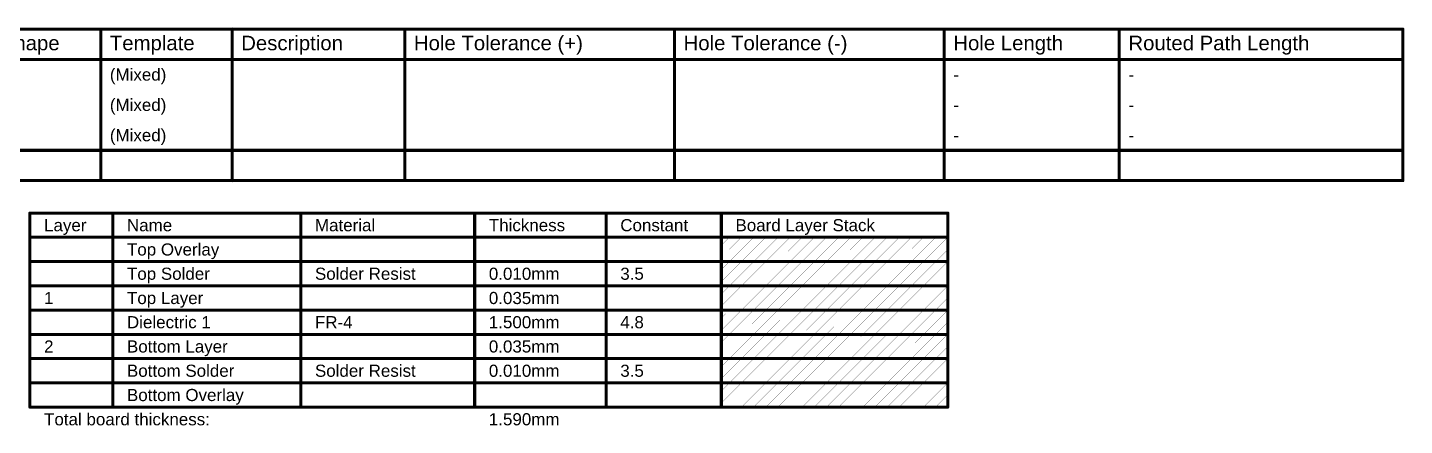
# Model space of a CAD drawing. Header units: inches. Extents: x -1 to 327, y 8 to 89.
# Drawn here: x 154.3 to 327.2, y 38.7 to 88.7 of the extents above; entities that cross this region are included whole.
import ezdxf

# ---------------------------------------------------------------- set-up
doc = ezdxf.new("R2010")
doc.units = ezdxf.units.IN
doc.layers.add('Drill Drawing', color=1, linetype='Continuous')
doc.layers.add('Fabrication', color=76, linetype='Continuous')
doc.styles.add('Arial', font='', dxfattribs={"height": 0.2})
doc.styles.get('Arial').set_extended_font_data('Arial')

msp = doc.modelspace()

# ---------------------------------------------------------------- linework, layer by layer
at = {"layer": 'Drill Drawing', "const_width": 0.381}
for points in [[(4.61, 88.48), (327.05, 88.48)], [(163.49, 69.43), (163.49, 88.48)], [(180, 69.43), (180, 88.48)], [(201.69, 69.43), (201.69, 88.48)], [(235.56, 69.43), (235.56, 88.48)], [(269.43, 69.43), (269.43, 88.48)], [(291.42, 69.43), (291.42, 88.48)], [(327.05, 69.43), (327.05, 88.48)], [(4.61, 84.67), (327.05, 84.67)], [(4.61, 73.24), (327.05, 73.24)], [(4.61, 69.43), (327.05, 69.43)]]:
    msp.add_lwpolyline(points, dxfattribs=at)
at = {"layer": 'Drill Drawing', "const_width": 0.191}
for points in [[(163.4, 88.48, 1), (163.59, 88.48, 1)], [(179.9, 88.48, 1), (180.1, 88.48, 1)], [(201.59, 88.48, 1), (201.78, 88.48, 1)], [(235.46, 88.48, 1), (235.65, 88.48, 1)], [(269.34, 88.48, 1), (269.53, 88.48, 1)], [(291.33, 88.48, 1), (291.52, 88.48, 1)], [(326.95, 88.48, 1), (327.14, 88.48, 1)], [(326.95, 88.48, 1), (327.14, 88.48, 1)], [(326.95, 84.67, 1), (327.14, 84.67, 1)], [(326.95, 73.24, 1), (327.14, 73.24, 1)], [(163.4, 69.43, 1), (163.59, 69.43, 1)], [(179.9, 69.43, 1), (180.1, 69.43, 1)], [(201.59, 69.43, 1), (201.78, 69.43, 1)], [(235.46, 69.43, 1), (235.65, 69.43, 1)], [(269.34, 69.43, 1), (269.53, 69.43, 1)], [(291.33, 69.43, 1), (291.52, 69.43, 1)], [(326.95, 69.43, 1), (327.14, 69.43, 1)], [(326.95, 69.43, 1), (327.14, 69.43, 1)]]:
    msp.add_lwpolyline(points, format="xyb", close=True, dxfattribs=at)
at = {"layer": 'Fabrication'}
for points, const_width in [([(154.6, 65.35), (269.88, 65.35)], 0.381), ([(154.6, 40.97), (154.6, 65.35)], 0.381), ([(165.01, 40.97), (165.01, 65.35)], 0.381), ([(188.62, 40.97), (188.62, 65.35)], 0.381), ([(210.46, 40.97), (210.46, 65.35)], 0.381), ([(226.97, 40.97), (226.97, 65.35)], 0.381), ([(241.44, 40.97), (241.44, 65.35)], 0.381), ([(269.88, 40.97), (269.88, 65.35)], 0.381), ([(154.6, 62.31), (269.88, 62.31)], 0.381), ([(241.44, 59.77), (243.97, 62.31)], 0.0254), ([(241.44, 61.3), (242.45, 62.31)], 0.0254), ([(242.45, 59.26), (245.5, 62.31)], 0.0254), ([(243.97, 59.26), (247.02, 62.31)], 0.0254), ([(245.5, 59.26), (248.55, 62.31)], 0.0254), ([(247.02, 59.26), (250.07, 62.31)], 0.0254), ([(248.55, 59.26), (251.59, 62.31)], 0.0254), ([(250.07, 59.26), (253.12, 62.31)], 0.0254), ([(251.59, 59.26), (254.64, 62.31)], 0.0254), ([(253.12, 59.26), (256.17, 62.31)], 0.0254), ([(254.64, 59.26), (257.69, 62.31)], 0.0254), ([(256.17, 59.26), (259.21, 62.31)], 0.0254), ([(257.69, 59.26), (260.74, 62.31)], 0.0254), ([(259.21, 59.26), (262.26, 62.31)], 0.0254), ([(260.74, 59.26), (263.79, 62.31)], 0.0254), ([(262.26, 59.26), (265.31, 62.31)], 0.0254), ([(263.79, 59.26), (266.83, 62.31)], 0.0254), ([(265.31, 59.26), (268.36, 62.31)], 0.0254), ([(266.83, 59.26), (269.88, 62.31)], 0.0254), ([(268.36, 59.26), (269.88, 60.78)], 0.0254), ([(154.6, 59.26), (165.01, 59.26)], 0.381), ([(165.01, 59.26), (188.62, 59.26)], 0.381), ([(188.62, 59.26), (210.46, 59.26)], 0.381), ([(210.46, 59.26), (226.97, 59.26)], 0.381), ([(226.97, 59.26), (241.44, 59.26)], 0.381), ([(241.44, 59.26), (269.88, 59.26)], 0.381), ([(241.44, 56.73), (243.97, 59.26)], 0.0254), ([(241.44, 58.25), (242.45, 59.26)], 0.0254), ([(242.45, 56.21), (245.5, 59.26)], 0.0254), ([(243.97, 56.21), (247.02, 59.26)], 0.0254), ([(245.5, 56.21), (248.55, 59.26)], 0.0254), ([(247.02, 56.21), (250.07, 59.26)], 0.0254), ([(248.55, 56.21), (251.59, 59.26)], 0.0254), ([(250.07, 56.21), (253.12, 59.26)], 0.0254), ([(251.59, 56.21), (254.64, 59.26)], 0.0254), ([(253.12, 56.21), (256.17, 59.26)], 0.0254), ([(254.64, 56.21), (257.69, 59.26)], 0.0254), ([(256.17, 56.21), (259.21, 59.26)], 0.0254), ([(257.69, 56.21), (260.74, 59.26)], 0.0254), ([(259.21, 56.21), (262.26, 59.26)], 0.0254), ([(260.74, 56.21), (263.79, 59.26)], 0.0254), ([(262.26, 56.21), (265.31, 59.26)], 0.0254), ([(263.79, 56.21), (266.83, 59.26)], 0.0254), ([(265.31, 56.21), (268.36, 59.26)], 0.0254), ([(266.83, 56.21), (269.88, 59.26)], 0.0254), ([(268.36, 56.21), (269.88, 57.73)], 0.0254), ([(154.6, 56.21), (165.01, 56.21)], 0.381), ([(165.01, 56.21), (188.62, 56.21)], 0.381), ([(188.62, 56.21), (210.46, 56.21)], 0.381), ([(210.46, 56.21), (226.97, 56.21)], 0.381), ([(226.97, 56.21), (241.44, 56.21)], 0.381), ([(241.44, 56.21), (269.88, 56.21)], 0.381), ([(241.44, 53.68), (243.97, 56.21)], 0.0254), ([(241.44, 55.2), (242.45, 56.21)], 0.0254), ([(242.45, 53.16), (245.5, 56.21)], 0.0254), ([(243.97, 53.16), (247.02, 56.21)], 0.0254), ([(245.5, 53.16), (248.55, 56.21)], 0.0254), ([(247.02, 53.16), (250.07, 56.21)], 0.0254), ([(248.55, 53.16), (251.59, 56.21)], 0.0254), ([(250.07, 53.16), (253.12, 56.21)], 0.0254), ([(251.59, 53.16), (254.64, 56.21)], 0.0254), ([(253.12, 53.16), (256.17, 56.21)], 0.0254), ([(254.64, 53.16), (257.69, 56.21)], 0.0254), ([(256.17, 53.16), (259.21, 56.21)], 0.0254), ([(257.69, 53.16), (260.74, 56.21)], 0.0254), ([(259.21, 53.16), (262.26, 56.21)], 0.0254), ([(260.74, 53.16), (263.79, 56.21)], 0.0254), ([(262.26, 53.16), (265.31, 56.21)], 0.0254), ([(263.79, 53.16), (266.83, 56.21)], 0.0254), ([(265.31, 53.16), (268.36, 56.21)], 0.0254), ([(266.83, 53.16), (269.88, 56.21)], 0.0254), ([(268.36, 53.16), (269.88, 54.69)], 0.0254), ([(154.6, 53.16), (165.01, 53.16)], 0.381), ([(165.01, 53.16), (188.62, 53.16)], 0.381), ([(188.62, 53.16), (210.46, 53.16)], 0.381), ([(210.46, 53.16), (226.97, 53.16)], 0.381), ([(226.97, 53.16), (241.44, 53.16)], 0.381), ([(241.44, 53.16), (269.88, 53.16)], 0.381), ([(241.44, 50.63), (243.97, 53.16)], 0.0254), ([(241.44, 52.15), (242.45, 53.16)], 0.0254), ([(242.45, 50.11), (245.5, 53.16)], 0.0254), ([(243.97, 50.11), (247.02, 53.16)], 0.0254), ([(245.5, 50.11), (248.55, 53.16)], 0.0254), ([(247.02, 50.11), (250.07, 53.16)], 0.0254), ([(248.55, 50.11), (251.59, 53.16)], 0.0254), ([(250.07, 50.11), (253.12, 53.16)], 0.0254), ([(251.59, 50.11), (254.64, 53.16)], 0.0254), ([(253.12, 50.11), (256.17, 53.16)], 0.0254), ([(254.64, 50.11), (257.69, 53.16)], 0.0254), ([(256.17, 50.11), (259.21, 53.16)], 0.0254), ([(257.69, 50.11), (260.74, 53.16)], 0.0254), ([(259.21, 50.11), (262.26, 53.16)], 0.0254), ([(260.74, 50.11), (263.79, 53.16)], 0.0254), ([(262.26, 50.11), (265.31, 53.16)], 0.0254), ([(263.79, 50.11), (266.83, 53.16)], 0.0254), ([(265.31, 50.11), (268.36, 53.16)], 0.0254), ([(266.83, 50.11), (269.88, 53.16)], 0.0254), ([(154.6, 50.11), (165.01, 50.11)], 0.381), ([(165.01, 50.11), (188.62, 50.11)], 0.381), ([(188.62, 50.11), (210.46, 50.11)], 0.381), ([(210.46, 50.11), (226.97, 50.11)], 0.381), ([(226.97, 50.11), (241.44, 50.11)], 0.381), ([(241.44, 50.11), (269.88, 50.11)], 0.381), ([(268.36, 50.11), (269.88, 51.64)], 0.0254), ([(241.44, 47.58), (243.97, 50.11)], 0.0254), ([(241.44, 49.11), (242.45, 50.11)], 0.0254), ([(242.45, 47.07), (245.5, 50.11)], 0.0254), ([(243.97, 47.07), (247.02, 50.11)], 0.0254), ([(245.5, 47.07), (248.55, 50.11)], 0.0254), ([(247.02, 47.07), (250.07, 50.11)], 0.0254), ([(248.55, 47.07), (251.59, 50.11)], 0.0254), ([(250.07, 47.07), (253.12, 50.11)], 0.0254), ([(251.59, 47.07), (254.64, 50.11)], 0.0254), ([(253.12, 47.07), (256.17, 50.11)], 0.0254), ([(254.64, 47.07), (257.69, 50.11)], 0.0254), ([(256.17, 47.07), (259.21, 50.11)], 0.0254), ([(257.69, 47.07), (260.74, 50.11)], 0.0254), ([(259.21, 47.07), (262.26, 50.11)], 0.0254), ([(260.74, 47.07), (263.79, 50.11)], 0.0254), ([(262.26, 47.07), (265.31, 50.11)], 0.0254), ([(263.79, 47.07), (266.83, 50.11)], 0.0254), ([(265.31, 47.07), (268.36, 50.11)], 0.0254), ([(266.83, 47.07), (269.88, 50.11)], 0.0254), ([(268.36, 47.07), (269.88, 48.59)], 0.0254), ([(154.6, 47.07), (165.01, 47.07)], 0.381), ([(165.01, 47.07), (188.62, 47.07)], 0.381), ([(188.62, 47.07), (210.46, 47.07)], 0.381), ([(210.46, 47.07), (226.97, 47.07)], 0.381), ([(226.97, 47.07), (241.44, 47.07)], 0.381), ([(241.44, 47.07), (269.88, 47.07)], 0.381), ([(241.44, 44.53), (243.97, 47.07)], 0.0254), ([(241.44, 46.06), (242.45, 47.07)], 0.0254), ([(242.45, 44.02), (245.5, 47.07)], 0.0254), ([(243.97, 44.02), (247.02, 47.07)], 0.0254), ([(245.5, 44.02), (248.55, 47.07)], 0.0254), ([(247.02, 44.02), (250.07, 47.07)], 0.0254), ([(248.55, 44.02), (251.59, 47.07)], 0.0254), ([(250.07, 44.02), (253.12, 47.07)], 0.0254), ([(251.59, 44.02), (254.64, 47.07)], 0.0254), ([(253.12, 44.02), (256.17, 47.07)], 0.0254), ([(254.64, 44.02), (257.69, 47.07)], 0.0254), ([(256.17, 44.02), (259.21, 47.07)], 0.0254), ([(257.69, 44.02), (260.74, 47.07)], 0.0254), ([(259.21, 44.02), (262.26, 47.07)], 0.0254), ([(260.74, 44.02), (263.79, 47.07)], 0.0254), ([(262.26, 44.02), (265.31, 47.07)], 0.0254), ([(263.79, 44.02), (266.83, 47.07)], 0.0254), ([(265.31, 44.02), (268.36, 47.07)], 0.0254), ([(266.83, 44.02), (269.88, 47.07)], 0.0254), ([(268.36, 44.02), (269.88, 45.54)], 0.0254), ([(154.6, 44.02), (165.01, 44.02)], 0.381), ([(165.01, 44.02), (188.62, 44.02)], 0.381), ([(188.62, 44.02), (210.46, 44.02)], 0.381), ([(210.46, 44.02), (226.97, 44.02)], 0.381), ([(226.97, 44.02), (241.44, 44.02)], 0.381), ([(241.44, 44.02), (269.88, 44.02)], 0.381), ([(241.44, 41.49), (243.97, 44.02)], 0.0254), ([(241.44, 43.01), (242.45, 44.02)], 0.0254), ([(242.45, 40.97), (245.5, 44.02)], 0.0254), ([(243.97, 40.97), (247.02, 44.02)], 0.0254), ([(245.5, 40.97), (248.55, 44.02)], 0.0254), ([(247.02, 40.97), (250.07, 44.02)], 0.0254), ([(248.55, 40.97), (251.59, 44.02)], 0.0254), ([(250.07, 40.97), (253.12, 44.02)], 0.0254), ([(251.59, 40.97), (254.64, 44.02)], 0.0254), ([(253.12, 40.97), (256.17, 44.02)], 0.0254), ([(254.64, 40.97), (257.69, 44.02)], 0.0254), ([(256.17, 40.97), (259.21, 44.02)], 0.0254), ([(257.69, 40.97), (260.74, 44.02)], 0.0254), ([(259.21, 40.97), (262.26, 44.02)], 0.0254), ([(260.74, 40.97), (263.79, 44.02)], 0.0254), ([(262.26, 40.97), (265.31, 44.02)], 0.0254), ([(263.79, 40.97), (266.83, 44.02)], 0.0254), ([(265.31, 40.97), (268.36, 44.02)], 0.0254), ([(266.83, 40.97), (269.88, 44.02)], 0.0254), ([(268.36, 40.97), (269.88, 42.49)], 0.0254), ([(154.6, 40.97), (165.01, 40.97)], 0.381), ([(165.01, 40.97), (188.62, 40.97)], 0.381), ([(188.62, 40.97), (210.46, 40.97)], 0.381), ([(210.46, 40.97), (226.97, 40.97)], 0.381), ([(226.97, 40.97), (241.44, 40.97)], 0.381), ([(241.44, 40.97), (269.88, 40.97)], 0.381)]:
    msp.add_lwpolyline(points, dxfattribs=dict(at, const_width=const_width))
for points, const_width in [([(154.5, 65.35, 1), (154.69, 65.35, 1)], 0.191), ([(154.5, 65.35, 1), (154.69, 65.35, 1)], 0.191), ([(164.91, 65.35, 1), (165.1, 65.35, 1)], 0.191), ([(188.53, 65.35, 1), (188.72, 65.35, 1)], 0.191), ([(210.37, 65.35, 1), (210.56, 65.35, 1)], 0.191), ([(226.87, 65.35, 1), (227.06, 65.35, 1)], 0.191), ([(241.35, 65.35, 1), (241.54, 65.35, 1)], 0.191), ([(269.79, 65.35, 1), (269.98, 65.35, 1)], 0.191), ([(269.79, 65.35, 1), (269.98, 65.35, 1)], 0.191), ([(154.5, 62.31, 1), (154.69, 62.31, 1)], 0.191), ([(242.44, 62.31, 1), (242.46, 62.31, 1)], 0.0127), ([(243.97, 62.31, 1), (243.98, 62.31, 1)], 0.0127), ([(245.49, 62.31, 1), (245.51, 62.31, 1)], 0.0127), ([(247.02, 62.31, 1), (247.03, 62.31, 1)], 0.0127), ([(248.54, 62.31, 1), (248.55, 62.31, 1)], 0.0127), ([(250.06, 62.31, 1), (250.08, 62.31, 1)], 0.0127), ([(251.59, 62.31, 1), (251.6, 62.31, 1)], 0.0127), ([(253.11, 62.31, 1), (253.13, 62.31, 1)], 0.0127), ([(254.64, 62.31, 1), (254.65, 62.31, 1)], 0.0127), ([(256.16, 62.31, 1), (256.17, 62.31, 1)], 0.0127), ([(257.68, 62.31, 1), (257.7, 62.31, 1)], 0.0127), ([(259.21, 62.31, 1), (259.22, 62.31, 1)], 0.0127), ([(260.73, 62.31, 1), (260.75, 62.31, 1)], 0.0127), ([(262.26, 62.31, 1), (262.27, 62.31, 1)], 0.0127), ([(263.78, 62.31, 1), (263.79, 62.31, 1)], 0.0127), ([(265.3, 62.31, 1), (265.32, 62.31, 1)], 0.0127), ([(266.83, 62.31, 1), (266.84, 62.31, 1)], 0.0127), ([(268.35, 62.31, 1), (268.37, 62.31, 1)], 0.0127), ([(269.79, 62.31, 1), (269.98, 62.31, 1)], 0.191), ([(269.88, 62.31, 1), (269.89, 62.31, 1)], 0.0127), ([(241.44, 61.3, 1), (241.45, 61.3, 1)], 0.0127), ([(269.88, 60.78, 1), (269.89, 60.78, 1)], 0.0127), ([(154.5, 59.26, 1), (154.69, 59.26, 1)], 0.191), ([(164.91, 59.26, 1), (165.1, 59.26, 1)], 0.191), ([(164.91, 59.26, 1), (165.1, 59.26, 1)], 0.191), ([(188.53, 59.26, 1), (188.72, 59.26, 1)], 0.191), ([(188.53, 59.26, 1), (188.72, 59.26, 1)], 0.191), ([(210.37, 59.26, 1), (210.56, 59.26, 1)], 0.191), ([(210.37, 59.26, 1), (210.56, 59.26, 1)], 0.191), ([(226.87, 59.26, 1), (227.06, 59.26, 1)], 0.191), ([(226.87, 59.26, 1), (227.06, 59.26, 1)], 0.191), ([(241.35, 59.26, 1), (241.54, 59.26, 1)], 0.191), ([(241.35, 59.26, 1), (241.54, 59.26, 1)], 0.191), ([(241.44, 59.77, 1), (241.45, 59.77, 1)], 0.0127), ([(242.44, 59.26, 1), (242.46, 59.26, 1)], 0.0127), ([(242.44, 59.26, 1), (242.46, 59.26, 1)], 0.0127), ([(243.97, 59.26, 1), (243.98, 59.26, 1)], 0.0127), ([(243.97, 59.26, 1), (243.98, 59.26, 1)], 0.0127), ([(245.49, 59.26, 1), (245.51, 59.26, 1)], 0.0127), ([(245.49, 59.26, 1), (245.51, 59.26, 1)], 0.0127), ([(247.02, 59.26, 1), (247.03, 59.26, 1)], 0.0127), ([(247.02, 59.26, 1), (247.03, 59.26, 1)], 0.0127), ([(248.54, 59.26, 1), (248.55, 59.26, 1)], 0.0127), ([(248.54, 59.26, 1), (248.55, 59.26, 1)], 0.0127), ([(250.06, 59.26, 1), (250.08, 59.26, 1)], 0.0127), ([(250.06, 59.26, 1), (250.08, 59.26, 1)], 0.0127), ([(251.59, 59.26, 1), (251.6, 59.26, 1)], 0.0127), ([(251.59, 59.26, 1), (251.6, 59.26, 1)], 0.0127), ([(253.11, 59.26, 1), (253.13, 59.26, 1)], 0.0127), ([(253.11, 59.26, 1), (253.13, 59.26, 1)], 0.0127), ([(254.64, 59.26, 1), (254.65, 59.26, 1)], 0.0127), ([(254.64, 59.26, 1), (254.65, 59.26, 1)], 0.0127), ([(256.16, 59.26, 1), (256.17, 59.26, 1)], 0.0127), ([(256.16, 59.26, 1), (256.17, 59.26, 1)], 0.0127), ([(257.68, 59.26, 1), (257.7, 59.26, 1)], 0.0127), ([(257.68, 59.26, 1), (257.7, 59.26, 1)], 0.0127), ([(259.21, 59.26, 1), (259.22, 59.26, 1)], 0.0127), ([(259.21, 59.26, 1), (259.22, 59.26, 1)], 0.0127), ([(260.73, 59.26, 1), (260.75, 59.26, 1)], 0.0127), ([(260.73, 59.26, 1), (260.75, 59.26, 1)], 0.0127), ([(262.26, 59.26, 1), (262.27, 59.26, 1)], 0.0127), ([(262.26, 59.26, 1), (262.27, 59.26, 1)], 0.0127), ([(263.78, 59.26, 1), (263.79, 59.26, 1)], 0.0127), ([(263.78, 59.26, 1), (263.79, 59.26, 1)], 0.0127), ([(265.3, 59.26, 1), (265.32, 59.26, 1)], 0.0127), ([(265.3, 59.26, 1), (265.32, 59.26, 1)], 0.0127), ([(266.83, 59.26, 1), (266.84, 59.26, 1)], 0.0127), ([(266.83, 59.26, 1), (266.84, 59.26, 1)], 0.0127), ([(268.35, 59.26, 1), (268.37, 59.26, 1)], 0.0127), ([(268.35, 59.26, 1), (268.37, 59.26, 1)], 0.0127), ([(269.79, 59.26, 1), (269.98, 59.26, 1)], 0.191), ([(269.88, 59.26, 1), (269.89, 59.26, 1)], 0.0127), ([(241.44, 58.25, 1), (241.45, 58.25, 1)], 0.0127), ([(269.88, 57.73, 1), (269.89, 57.73, 1)], 0.0127), ([(154.5, 56.21, 1), (154.69, 56.21, 1)], 0.191), ([(164.91, 56.21, 1), (165.1, 56.21, 1)], 0.191), ([(164.91, 56.21, 1), (165.1, 56.21, 1)], 0.191), ([(188.53, 56.21, 1), (188.72, 56.21, 1)], 0.191), ([(188.53, 56.21, 1), (188.72, 56.21, 1)], 0.191), ([(210.37, 56.21, 1), (210.56, 56.21, 1)], 0.191), ([(210.37, 56.21, 1), (210.56, 56.21, 1)], 0.191), ([(226.87, 56.21, 1), (227.06, 56.21, 1)], 0.191), ([(226.87, 56.21, 1), (227.06, 56.21, 1)], 0.191), ([(241.35, 56.21, 1), (241.54, 56.21, 1)], 0.191), ([(241.35, 56.21, 1), (241.54, 56.21, 1)], 0.191), ([(241.44, 56.73, 1), (241.45, 56.73, 1)], 0.0127), ([(242.44, 56.21, 1), (242.46, 56.21, 1)], 0.0127), ([(242.44, 56.21, 1), (242.46, 56.21, 1)], 0.0127), ([(243.97, 56.21, 1), (243.98, 56.21, 1)], 0.0127), ([(243.97, 56.21, 1), (243.98, 56.21, 1)], 0.0127), ([(245.49, 56.21, 1), (245.51, 56.21, 1)], 0.0127), ([(245.49, 56.21, 1), (245.51, 56.21, 1)], 0.0127), ([(247.02, 56.21, 1), (247.03, 56.21, 1)], 0.0127), ([(247.02, 56.21, 1), (247.03, 56.21, 1)], 0.0127), ([(248.54, 56.21, 1), (248.55, 56.21, 1)], 0.0127), ([(248.54, 56.21, 1), (248.55, 56.21, 1)], 0.0127), ([(250.06, 56.21, 1), (250.08, 56.21, 1)], 0.0127), ([(250.06, 56.21, 1), (250.08, 56.21, 1)], 0.0127), ([(251.59, 56.21, 1), (251.6, 56.21, 1)], 0.0127), ([(251.59, 56.21, 1), (251.6, 56.21, 1)], 0.0127), ([(253.11, 56.21, 1), (253.13, 56.21, 1)], 0.0127), ([(253.11, 56.21, 1), (253.13, 56.21, 1)], 0.0127), ([(254.64, 56.21, 1), (254.65, 56.21, 1)], 0.0127), ([(254.64, 56.21, 1), (254.65, 56.21, 1)], 0.0127), ([(256.16, 56.21, 1), (256.17, 56.21, 1)], 0.0127), ([(256.16, 56.21, 1), (256.17, 56.21, 1)], 0.0127), ([(257.68, 56.21, 1), (257.7, 56.21, 1)], 0.0127), ([(257.68, 56.21, 1), (257.7, 56.21, 1)], 0.0127), ([(259.21, 56.21, 1), (259.22, 56.21, 1)], 0.0127), ([(259.21, 56.21, 1), (259.22, 56.21, 1)], 0.0127), ([(260.73, 56.21, 1), (260.75, 56.21, 1)], 0.0127), ([(260.73, 56.21, 1), (260.75, 56.21, 1)], 0.0127), ([(262.26, 56.21, 1), (262.27, 56.21, 1)], 0.0127), ([(262.26, 56.21, 1), (262.27, 56.21, 1)], 0.0127), ([(263.78, 56.21, 1), (263.79, 56.21, 1)], 0.0127), ([(263.78, 56.21, 1), (263.79, 56.21, 1)], 0.0127), ([(265.3, 56.21, 1), (265.32, 56.21, 1)], 0.0127), ([(265.3, 56.21, 1), (265.32, 56.21, 1)], 0.0127), ([(266.83, 56.21, 1), (266.84, 56.21, 1)], 0.0127), ([(266.83, 56.21, 1), (266.84, 56.21, 1)], 0.0127), ([(268.35, 56.21, 1), (268.37, 56.21, 1)], 0.0127), ([(268.35, 56.21, 1), (268.37, 56.21, 1)], 0.0127), ([(269.79, 56.21, 1), (269.98, 56.21, 1)], 0.191), ([(269.88, 56.21, 1), (269.89, 56.21, 1)], 0.0127), ([(241.44, 55.2, 1), (241.45, 55.2, 1)], 0.0127), ([(241.44, 53.68, 1), (241.45, 53.68, 1)], 0.0127), ([(269.88, 54.69, 1), (269.89, 54.69, 1)], 0.0127), ([(154.5, 53.16, 1), (154.69, 53.16, 1)], 0.191), ([(164.91, 53.16, 1), (165.1, 53.16, 1)], 0.191), ([(164.91, 53.16, 1), (165.1, 53.16, 1)], 0.191), ([(188.53, 53.16, 1), (188.72, 53.16, 1)], 0.191), ([(188.53, 53.16, 1), (188.72, 53.16, 1)], 0.191), ([(210.37, 53.16, 1), (210.56, 53.16, 1)], 0.191), ([(210.37, 53.16, 1), (210.56, 53.16, 1)], 0.191), ([(226.87, 53.16, 1), (227.06, 53.16, 1)], 0.191), ([(226.87, 53.16, 1), (227.06, 53.16, 1)], 0.191), ([(241.35, 53.16, 1), (241.54, 53.16, 1)], 0.191), ([(241.35, 53.16, 1), (241.54, 53.16, 1)], 0.191), ([(241.44, 52.15, 1), (241.45, 52.15, 1)], 0.0127), ([(242.44, 53.16, 1), (242.46, 53.16, 1)], 0.0127), ([(242.44, 53.16, 1), (242.46, 53.16, 1)], 0.0127), ([(243.97, 53.16, 1), (243.98, 53.16, 1)], 0.0127), ([(243.97, 53.16, 1), (243.98, 53.16, 1)], 0.0127), ([(245.49, 53.16, 1), (245.51, 53.16, 1)], 0.0127), ([(245.49, 53.16, 1), (245.51, 53.16, 1)], 0.0127), ([(247.02, 53.16, 1), (247.03, 53.16, 1)], 0.0127), ([(247.02, 53.16, 1), (247.03, 53.16, 1)], 0.0127), ([(248.54, 53.16, 1), (248.55, 53.16, 1)], 0.0127), ([(248.54, 53.16, 1), (248.55, 53.16, 1)], 0.0127), ([(250.06, 53.16, 1), (250.08, 53.16, 1)], 0.0127), ([(250.06, 53.16, 1), (250.08, 53.16, 1)], 0.0127), ([(251.59, 53.16, 1), (251.6, 53.16, 1)], 0.0127), ([(251.59, 53.16, 1), (251.6, 53.16, 1)], 0.0127), ([(253.11, 53.16, 1), (253.13, 53.16, 1)], 0.0127), ([(253.11, 53.16, 1), (253.13, 53.16, 1)], 0.0127), ([(254.64, 53.16, 1), (254.65, 53.16, 1)], 0.0127), ([(254.64, 53.16, 1), (254.65, 53.16, 1)], 0.0127), ([(256.16, 53.16, 1), (256.17, 53.16, 1)], 0.0127), ([(256.16, 53.16, 1), (256.17, 53.16, 1)], 0.0127), ([(257.68, 53.16, 1), (257.7, 53.16, 1)], 0.0127), ([(257.68, 53.16, 1), (257.7, 53.16, 1)], 0.0127), ([(259.21, 53.16, 1), (259.22, 53.16, 1)], 0.0127), ([(259.21, 53.16, 1), (259.22, 53.16, 1)], 0.0127), ([(260.73, 53.16, 1), (260.75, 53.16, 1)], 0.0127), ([(260.73, 53.16, 1), (260.75, 53.16, 1)], 0.0127), ([(262.26, 53.16, 1), (262.27, 53.16, 1)], 0.0127), ([(262.26, 53.16, 1), (262.27, 53.16, 1)], 0.0127), ([(263.78, 53.16, 1), (263.79, 53.16, 1)], 0.0127), ([(263.78, 53.16, 1), (263.79, 53.16, 1)], 0.0127), ([(265.3, 53.16, 1), (265.32, 53.16, 1)], 0.0127), ([(265.3, 53.16, 1), (265.32, 53.16, 1)], 0.0127), ([(266.83, 53.16, 1), (266.84, 53.16, 1)], 0.0127), ([(266.83, 53.16, 1), (266.84, 53.16, 1)], 0.0127), ([(268.35, 53.16, 1), (268.37, 53.16, 1)], 0.0127), ([(268.35, 53.16, 1), (268.37, 53.16, 1)], 0.0127), ([(269.79, 53.16, 1), (269.98, 53.16, 1)], 0.191), ([(269.88, 53.16, 1), (269.89, 53.16, 1)], 0.0127), ([(154.5, 50.11, 1), (154.69, 50.11, 1)], 0.191), ([(164.91, 50.11, 1), (165.1, 50.11, 1)], 0.191), ([(164.91, 50.11, 1), (165.1, 50.11, 1)], 0.191), ([(188.53, 50.11, 1), (188.72, 50.11, 1)], 0.191), ([(188.53, 50.11, 1), (188.72, 50.11, 1)], 0.191), ([(210.37, 50.11, 1), (210.56, 50.11, 1)], 0.191), ([(210.37, 50.11, 1), (210.56, 50.11, 1)], 0.191), ([(226.87, 50.11, 1), (227.06, 50.11, 1)], 0.191), ([(226.87, 50.11, 1), (227.06, 50.11, 1)], 0.191), ([(241.35, 50.11, 1), (241.54, 50.11, 1)], 0.191), ([(241.35, 50.11, 1), (241.54, 50.11, 1)], 0.191), ([(241.44, 50.63, 1), (241.45, 50.63, 1)], 0.0127), ([(269.79, 50.11, 1), (269.98, 50.11, 1)], 0.191), ([(269.88, 51.64, 1), (269.89, 51.64, 1)], 0.0127), ([(241.44, 49.11, 1), (241.45, 49.11, 1)], 0.0127), ([(242.44, 50.11, 1), (242.46, 50.11, 1)], 0.0127), ([(242.44, 50.11, 1), (242.46, 50.11, 1)], 0.0127), ([(243.97, 50.11, 1), (243.98, 50.11, 1)], 0.0127), ([(243.97, 50.11, 1), (243.98, 50.11, 1)], 0.0127), ([(245.49, 50.11, 1), (245.51, 50.11, 1)], 0.0127), ([(245.49, 50.11, 1), (245.51, 50.11, 1)], 0.0127), ([(247.02, 50.11, 1), (247.03, 50.11, 1)], 0.0127), ([(247.02, 50.11, 1), (247.03, 50.11, 1)], 0.0127), ([(248.54, 50.11, 1), (248.55, 50.11, 1)], 0.0127), ([(248.54, 50.11, 1), (248.55, 50.11, 1)], 0.0127), ([(250.06, 50.11, 1), (250.08, 50.11, 1)], 0.0127), ([(250.06, 50.11, 1), (250.08, 50.11, 1)], 0.0127), ([(251.59, 50.11, 1), (251.6, 50.11, 1)], 0.0127), ([(251.59, 50.11, 1), (251.6, 50.11, 1)], 0.0127), ([(253.11, 50.11, 1), (253.13, 50.11, 1)], 0.0127), ([(253.11, 50.11, 1), (253.13, 50.11, 1)], 0.0127), ([(254.64, 50.11, 1), (254.65, 50.11, 1)], 0.0127), ([(254.64, 50.11, 1), (254.65, 50.11, 1)], 0.0127), ([(256.16, 50.11, 1), (256.17, 50.11, 1)], 0.0127), ([(256.16, 50.11, 1), (256.17, 50.11, 1)], 0.0127), ([(257.68, 50.11, 1), (257.7, 50.11, 1)], 0.0127), ([(257.68, 50.11, 1), (257.7, 50.11, 1)], 0.0127), ([(259.21, 50.11, 1), (259.22, 50.11, 1)], 0.0127), ([(259.21, 50.11, 1), (259.22, 50.11, 1)], 0.0127), ([(260.73, 50.11, 1), (260.75, 50.11, 1)], 0.0127), ([(260.73, 50.11, 1), (260.75, 50.11, 1)], 0.0127), ([(262.26, 50.11, 1), (262.27, 50.11, 1)], 0.0127), ([(262.26, 50.11, 1), (262.27, 50.11, 1)], 0.0127), ([(263.78, 50.11, 1), (263.79, 50.11, 1)], 0.0127), ([(263.78, 50.11, 1), (263.79, 50.11, 1)], 0.0127), ([(265.3, 50.11, 1), (265.32, 50.11, 1)], 0.0127), ([(265.3, 50.11, 1), (265.32, 50.11, 1)], 0.0127), ([(266.83, 50.11, 1), (266.84, 50.11, 1)], 0.0127), ([(266.83, 50.11, 1), (266.84, 50.11, 1)], 0.0127), ([(268.35, 50.11, 1), (268.37, 50.11, 1)], 0.0127), ([(268.35, 50.11, 1), (268.37, 50.11, 1)], 0.0127), ([(269.88, 50.11, 1), (269.89, 50.11, 1)], 0.0127), ([(269.88, 48.59, 1), (269.89, 48.59, 1)], 0.0127), ([(154.5, 47.07, 1), (154.69, 47.07, 1)], 0.191), ([(164.91, 47.07, 1), (165.1, 47.07, 1)], 0.191), ([(164.91, 47.07, 1), (165.1, 47.07, 1)], 0.191), ([(188.53, 47.07, 1), (188.72, 47.07, 1)], 0.191), ([(188.53, 47.07, 1), (188.72, 47.07, 1)], 0.191), ([(210.37, 47.07, 1), (210.56, 47.07, 1)], 0.191), ([(210.37, 47.07, 1), (210.56, 47.07, 1)], 0.191), ([(226.87, 47.07, 1), (227.06, 47.07, 1)], 0.191), ([(226.87, 47.07, 1), (227.06, 47.07, 1)], 0.191), ([(241.35, 47.07, 1), (241.54, 47.07, 1)], 0.191), ([(241.35, 47.07, 1), (241.54, 47.07, 1)], 0.191), ([(241.44, 47.58, 1), (241.45, 47.58, 1)], 0.0127), ([(242.44, 47.07, 1), (242.46, 47.07, 1)], 0.0127), ([(242.44, 47.07, 1), (242.46, 47.07, 1)], 0.0127), ([(243.97, 47.07, 1), (243.98, 47.07, 1)], 0.0127), ([(243.97, 47.07, 1), (243.98, 47.07, 1)], 0.0127), ([(245.49, 47.07, 1), (245.51, 47.07, 1)], 0.0127), ([(245.49, 47.07, 1), (245.51, 47.07, 1)], 0.0127), ([(247.02, 47.07, 1), (247.03, 47.07, 1)], 0.0127), ([(247.02, 47.07, 1), (247.03, 47.07, 1)], 0.0127), ([(248.54, 47.07, 1), (248.55, 47.07, 1)], 0.0127), ([(248.54, 47.07, 1), (248.55, 47.07, 1)], 0.0127), ([(250.06, 47.07, 1), (250.08, 47.07, 1)], 0.0127), ([(250.06, 47.07, 1), (250.08, 47.07, 1)], 0.0127), ([(251.59, 47.07, 1), (251.6, 47.07, 1)], 0.0127), ([(251.59, 47.07, 1), (251.6, 47.07, 1)], 0.0127), ([(253.11, 47.07, 1), (253.13, 47.07, 1)], 0.0127), ([(253.11, 47.07, 1), (253.13, 47.07, 1)], 0.0127), ([(254.64, 47.07, 1), (254.65, 47.07, 1)], 0.0127), ([(254.64, 47.07, 1), (254.65, 47.07, 1)], 0.0127), ([(256.16, 47.07, 1), (256.17, 47.07, 1)], 0.0127), ([(256.16, 47.07, 1), (256.17, 47.07, 1)], 0.0127), ([(257.68, 47.07, 1), (257.7, 47.07, 1)], 0.0127), ([(257.68, 47.07, 1), (257.7, 47.07, 1)], 0.0127), ([(259.21, 47.07, 1), (259.22, 47.07, 1)], 0.0127), ([(259.21, 47.07, 1), (259.22, 47.07, 1)], 0.0127), ([(260.73, 47.07, 1), (260.75, 47.07, 1)], 0.0127), ([(260.73, 47.07, 1), (260.75, 47.07, 1)], 0.0127), ([(262.26, 47.07, 1), (262.27, 47.07, 1)], 0.0127), ([(262.26, 47.07, 1), (262.27, 47.07, 1)], 0.0127), ([(263.78, 47.07, 1), (263.79, 47.07, 1)], 0.0127), ([(263.78, 47.07, 1), (263.79, 47.07, 1)], 0.0127), ([(265.3, 47.07, 1), (265.32, 47.07, 1)], 0.0127), ([(265.3, 47.07, 1), (265.32, 47.07, 1)], 0.0127), ([(266.83, 47.07, 1), (266.84, 47.07, 1)], 0.0127), ([(266.83, 47.07, 1), (266.84, 47.07, 1)], 0.0127), ([(268.35, 47.07, 1), (268.37, 47.07, 1)], 0.0127), ([(268.35, 47.07, 1), (268.37, 47.07, 1)], 0.0127), ([(269.79, 47.07, 1), (269.98, 47.07, 1)], 0.191), ([(269.88, 47.07, 1), (269.89, 47.07, 1)], 0.0127), ([(241.44, 46.06, 1), (241.45, 46.06, 1)], 0.0127), ([(269.88, 45.54, 1), (269.89, 45.54, 1)], 0.0127), ([(154.5, 44.02, 1), (154.69, 44.02, 1)], 0.191), ([(164.91, 44.02, 1), (165.1, 44.02, 1)], 0.191), ([(164.91, 44.02, 1), (165.1, 44.02, 1)], 0.191), ([(188.53, 44.02, 1), (188.72, 44.02, 1)], 0.191), ([(188.53, 44.02, 1), (188.72, 44.02, 1)], 0.191), ([(210.37, 44.02, 1), (210.56, 44.02, 1)], 0.191), ([(210.37, 44.02, 1), (210.56, 44.02, 1)], 0.191), ([(226.87, 44.02, 1), (227.06, 44.02, 1)], 0.191), ([(226.87, 44.02, 1), (227.06, 44.02, 1)], 0.191), ([(241.35, 44.02, 1), (241.54, 44.02, 1)], 0.191), ([(241.35, 44.02, 1), (241.54, 44.02, 1)], 0.191), ([(241.44, 44.53, 1), (241.45, 44.53, 1)], 0.0127), ([(242.44, 44.02, 1), (242.46, 44.02, 1)], 0.0127), ([(242.44, 44.02, 1), (242.46, 44.02, 1)], 0.0127), ([(243.97, 44.02, 1), (243.98, 44.02, 1)], 0.0127), ([(243.97, 44.02, 1), (243.98, 44.02, 1)], 0.0127), ([(245.49, 44.02, 1), (245.51, 44.02, 1)], 0.0127), ([(245.49, 44.02, 1), (245.51, 44.02, 1)], 0.0127), ([(247.02, 44.02, 1), (247.03, 44.02, 1)], 0.0127), ([(247.02, 44.02, 1), (247.03, 44.02, 1)], 0.0127), ([(248.54, 44.02, 1), (248.55, 44.02, 1)], 0.0127), ([(248.54, 44.02, 1), (248.55, 44.02, 1)], 0.0127), ([(250.06, 44.02, 1), (250.08, 44.02, 1)], 0.0127), ([(250.06, 44.02, 1), (250.08, 44.02, 1)], 0.0127), ([(251.59, 44.02, 1), (251.6, 44.02, 1)], 0.0127), ([(251.59, 44.02, 1), (251.6, 44.02, 1)], 0.0127), ([(253.11, 44.02, 1), (253.13, 44.02, 1)], 0.0127), ([(253.11, 44.02, 1), (253.13, 44.02, 1)], 0.0127), ([(254.64, 44.02, 1), (254.65, 44.02, 1)], 0.0127), ([(254.64, 44.02, 1), (254.65, 44.02, 1)], 0.0127), ([(256.16, 44.02, 1), (256.17, 44.02, 1)], 0.0127), ([(256.16, 44.02, 1), (256.17, 44.02, 1)], 0.0127), ([(257.68, 44.02, 1), (257.7, 44.02, 1)], 0.0127), ([(257.68, 44.02, 1), (257.7, 44.02, 1)], 0.0127), ([(259.21, 44.02, 1), (259.22, 44.02, 1)], 0.0127), ([(259.21, 44.02, 1), (259.22, 44.02, 1)], 0.0127), ([(260.73, 44.02, 1), (260.75, 44.02, 1)], 0.0127), ([(260.73, 44.02, 1), (260.75, 44.02, 1)], 0.0127), ([(262.26, 44.02, 1), (262.27, 44.02, 1)], 0.0127), ([(262.26, 44.02, 1), (262.27, 44.02, 1)], 0.0127), ([(263.78, 44.02, 1), (263.79, 44.02, 1)], 0.0127), ([(263.78, 44.02, 1), (263.79, 44.02, 1)], 0.0127), ([(265.3, 44.02, 1), (265.32, 44.02, 1)], 0.0127), ([(265.3, 44.02, 1), (265.32, 44.02, 1)], 0.0127), ([(266.83, 44.02, 1), (266.84, 44.02, 1)], 0.0127), ([(266.83, 44.02, 1), (266.84, 44.02, 1)], 0.0127), ([(268.35, 44.02, 1), (268.37, 44.02, 1)], 0.0127), ([(268.35, 44.02, 1), (268.37, 44.02, 1)], 0.0127), ([(269.79, 44.02, 1), (269.98, 44.02, 1)], 0.191), ([(269.88, 44.02, 1), (269.89, 44.02, 1)], 0.0127), ([(241.44, 43.01, 1), (241.45, 43.01, 1)], 0.0127), ([(269.88, 42.49, 1), (269.89, 42.49, 1)], 0.0127), ([(154.5, 40.97, 1), (154.69, 40.97, 1)], 0.191), ([(154.5, 40.97, 1), (154.69, 40.97, 1)], 0.191), ([(164.91, 40.97, 1), (165.1, 40.97, 1)], 0.191), ([(164.91, 40.97, 1), (165.1, 40.97, 1)], 0.191), ([(164.91, 40.97, 1), (165.1, 40.97, 1)], 0.191), ([(188.53, 40.97, 1), (188.72, 40.97, 1)], 0.191), ([(188.53, 40.97, 1), (188.72, 40.97, 1)], 0.191), ([(188.53, 40.97, 1), (188.72, 40.97, 1)], 0.191), ([(210.37, 40.97, 1), (210.56, 40.97, 1)], 0.191), ([(210.37, 40.97, 1), (210.56, 40.97, 1)], 0.191), ([(210.37, 40.97, 1), (210.56, 40.97, 1)], 0.191), ([(226.87, 40.97, 1), (227.06, 40.97, 1)], 0.191), ([(226.87, 40.97, 1), (227.06, 40.97, 1)], 0.191), ([(226.87, 40.97, 1), (227.06, 40.97, 1)], 0.191), ([(241.35, 40.97, 1), (241.54, 40.97, 1)], 0.191), ([(241.35, 40.97, 1), (241.54, 40.97, 1)], 0.191), ([(241.35, 40.97, 1), (241.54, 40.97, 1)], 0.191), ([(241.44, 41.49, 1), (241.45, 41.49, 1)], 0.0127), ([(242.44, 40.97, 1), (242.46, 40.97, 1)], 0.0127), ([(243.97, 40.97, 1), (243.98, 40.97, 1)], 0.0127), ([(245.49, 40.97, 1), (245.51, 40.97, 1)], 0.0127), ([(247.02, 40.97, 1), (247.03, 40.97, 1)], 0.0127), ([(248.54, 40.97, 1), (248.55, 40.97, 1)], 0.0127), ([(250.06, 40.97, 1), (250.08, 40.97, 1)], 0.0127), ([(251.59, 40.97, 1), (251.6, 40.97, 1)], 0.0127), ([(253.11, 40.97, 1), (253.13, 40.97, 1)], 0.0127), ([(254.64, 40.97, 1), (254.65, 40.97, 1)], 0.0127), ([(256.16, 40.97, 1), (256.17, 40.97, 1)], 0.0127), ([(257.68, 40.97, 1), (257.7, 40.97, 1)], 0.0127), ([(259.21, 40.97, 1), (259.22, 40.97, 1)], 0.0127), ([(260.73, 40.97, 1), (260.75, 40.97, 1)], 0.0127), ([(262.26, 40.97, 1), (262.27, 40.97, 1)], 0.0127), ([(263.78, 40.97, 1), (263.79, 40.97, 1)], 0.0127), ([(265.3, 40.97, 1), (265.32, 40.97, 1)], 0.0127), ([(266.83, 40.97, 1), (266.84, 40.97, 1)], 0.0127), ([(268.35, 40.97, 1), (268.37, 40.97, 1)], 0.0127), ([(269.79, 40.97, 1), (269.98, 40.97, 1)], 0.191), ([(269.79, 40.97, 1), (269.98, 40.97, 1)], 0.191)]:
    msp.add_lwpolyline(points, format="xyb", close=True, dxfattribs=dict(at, const_width=const_width))

# ---------------------------------------------------------------- texts
at = {"layer": 'Drill Drawing', "style": 'Arial'}
for s, height, p in [('Pad Shape', 1.829, (145.69, 85.81)), ('Template', 1.829, (164.64, 85.81)), ('Description', 1.8288, (181.14, 85.81)), ('Hole Tolerance (+)', 1.8288, (202.83, 85.81)), ('Hole Tolerance (-)', 1.8288, (236.7, 85.81)), ('Hole Length', 1.8288, (270.58, 85.81)), ('Routed Path Length', 1.8288, (292.57, 85.81)), ('(Mixed)', 1.524, (164.64, 82)), ('-', 1.52, (270.58, 82)), ('-', 1.52, (292.57, 82)), ('(Mixed)', 1.524, (164.64, 78.19)), ('-', 1.52, (270.58, 78.19)), ('-', 1.52, (292.57, 78.19)), ('(Mixed)', 1.524, (164.64, 74.38)), ('-', 1.52, (270.58, 74.38)), ('-', 1.52, (292.57, 74.38))]:
    msp.add_text(s, height=height, dxfattribs=at).set_placement(p)
at = {"layer": 'Fabrication', "style": 'Arial'}
for s, height, p in [('Layer', 1.524, (156.38, 63.07)), ('Name', 1.524, (166.79, 63.07)), ('Material', 1.524, (190.4, 63.07)), ('Thickness', 1.524, (212.24, 63.07)), ('Constant', 1.524, (228.75, 63.07)), ('Board Layer Stack', 1.524, (243.22, 63.07)), ('Top Overlay', 1.524, (166.79, 60.02)), ('Top Solder', 1.524, (166.79, 56.97)), ('Solder Resist', 1.524, (190.4, 56.97)), ('0.010mm', 1.524, (212.24, 56.97)), ('3.5', 1.524, (228.75, 56.97)), ('1', 1.52, (156.38, 53.92)), ('Top Layer', 1.524, (166.79, 53.92)), ('0.035mm', 1.524, (212.24, 53.92)), ('Dielectric 1', 1.524, (166.79, 50.88)), ('FR-4', 1.524, (190.4, 50.88)), ('1.500mm', 1.524, (212.24, 50.88)), ('4.8', 1.524, (228.75, 50.88)), ('2', 1.52, (156.38, 47.83)), ('Bottom Layer', 1.524, (166.79, 47.83)), ('0.035mm', 1.524, (212.24, 47.83)), ('Bottom Solder', 1.524, (166.79, 44.78)), ('Solder Resist', 1.524, (190.4, 44.78)), ('0.010mm', 1.524, (212.24, 44.78)), ('3.5', 1.524, (228.75, 44.78)), ('Bottom Overlay', 1.524, (166.79, 41.73)), ('Total board thickness:', 1.524, (156.38, 38.68)), ('1.590mm', 1.524, (212.24, 38.68))]:
    msp.add_text(s, height=height, dxfattribs=at).set_placement(p)

doc.saveas('drawing.dxf')
